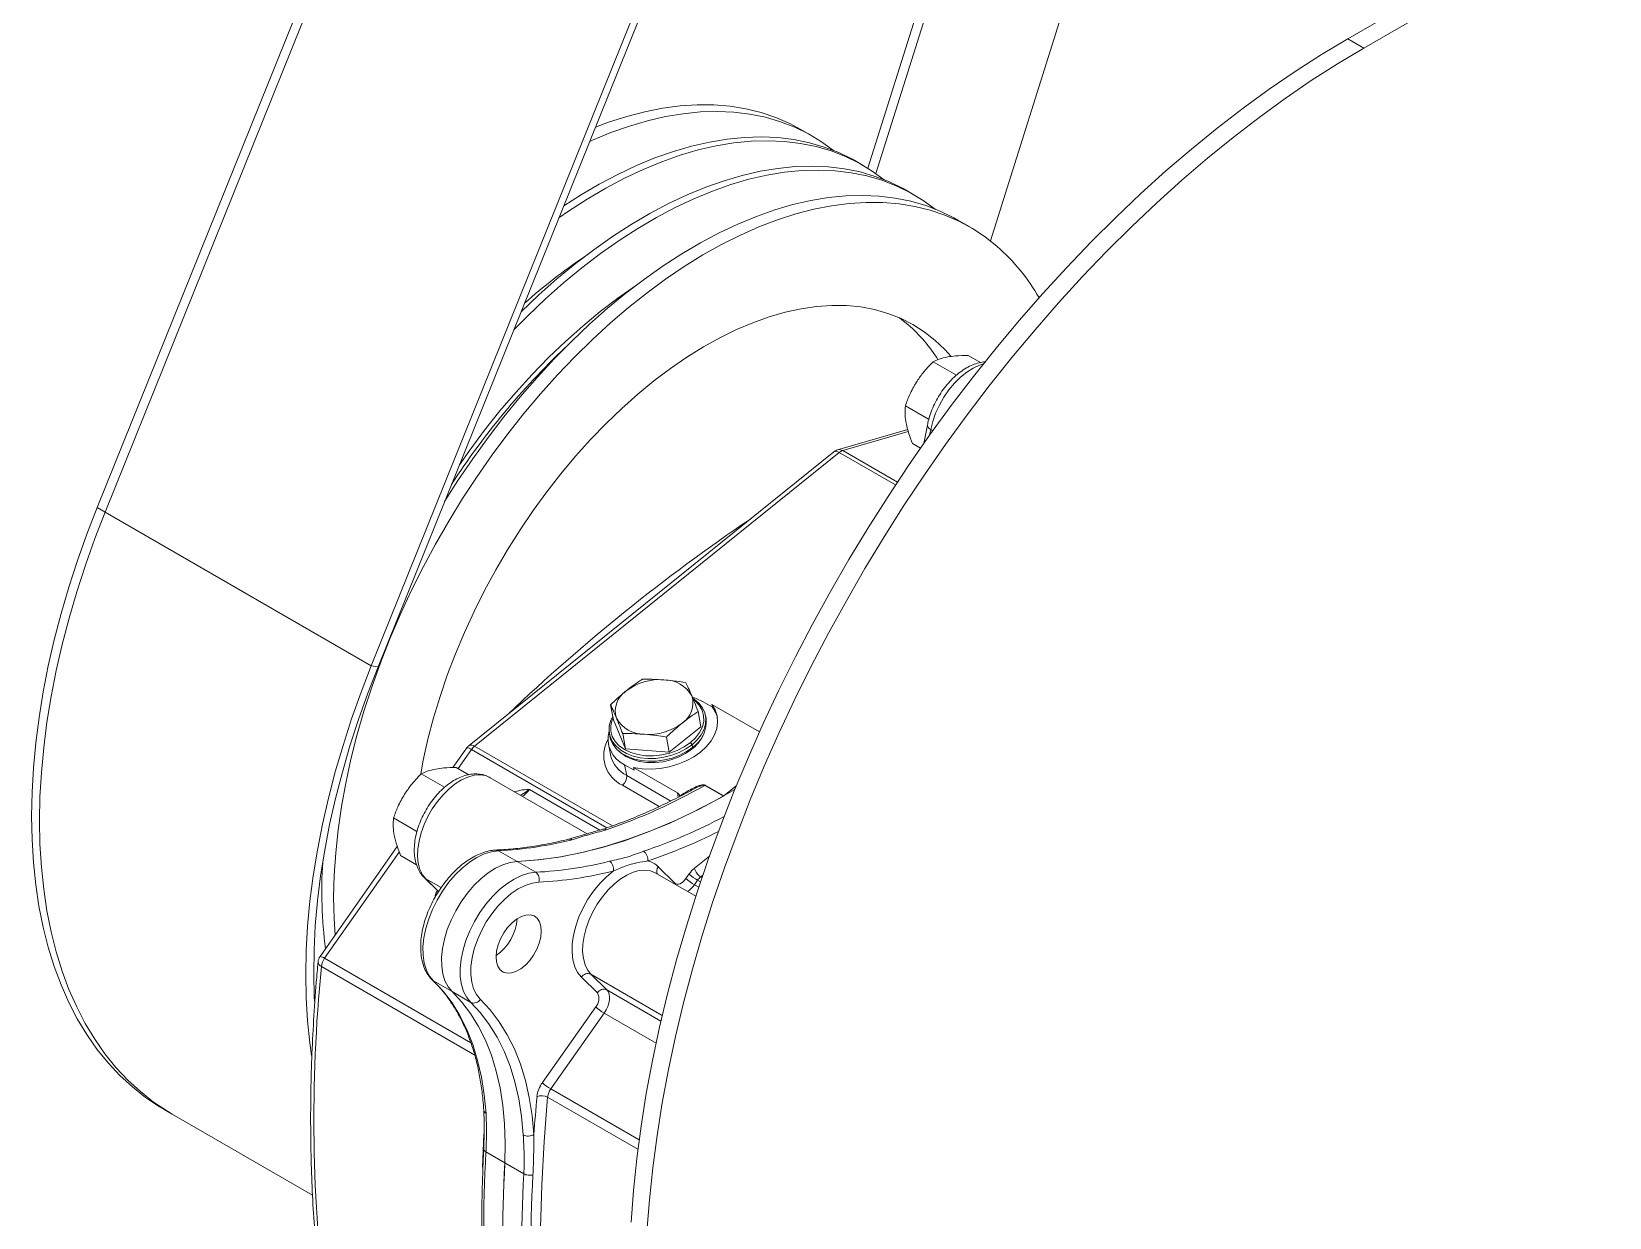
# Model space of a CAD drawing. Header units: millimetres. Extents: x 26816 to 90584, y 11074 to 56542.
# Drawn here: x 67224.7 to 67643.9, y 22756.4 to 23071.4 of the extents above; entities that cross this region are included whole.
import ezdxf

# ---------------------------------------------------------------- set-up
doc = ezdxf.new("R2010")
doc.units = ezdxf.units.MM
doc.layers.add('MAU_TÍM', color=4, linetype='Continuous', lineweight=25)

msp = doc.modelspace()

# ---------------------------------------------------------------- linework, layer by layer
at = {"layer": 'MAU_TÍM', "linetype": 'Continuous', "lineweight": 0}
for p, q in [((67531.11, 23662.34), (67242.08, 22944.99)), ((67533.24, 23661.12), (67244.21, 22943.77)), ((67446.88, 23035.11), (67608.3, 23547.51)), ((67448.96, 23033.74), (67610.37, 23546.15)), ((67479.4, 23015.82), (67633.64, 23505.46)), ((67385.17, 23293.62), (67244.21, 22943.77)), ((67455.88, 23252.8), (67314.92, 22902.95)), ((67457.69, 23252.58), (67316.73, 22902.72)), ((67807.67, 23204.18), (67574.33, 23069.47)), ((67811.92, 23201.73), (67578.57, 23067.02)), ((67574.33, 23069.47), (67578.57, 23067.02)), ((67432.15, 23043.64), (67429.01, 23045.45)), ((67445.62, 23035.86), (67443.83, 23036.89)), ((67459.09, 23028.09), (67457.3, 23029.12)), ((67473.91, 23019.53), (67470.78, 23021.34)), ((67457.57, 22993.55), (67455.27, 22995.39)), ((67476.77, 22983.49), (67473.45, 22985.41)), ((67470.35, 22980.15), (67464.18, 22983.71)), ((67462.97, 22968.45), (67456.8, 22972.01)), ((67462.97, 22968.45), (67463.09, 22968.63)), ((67457.43, 22965.77), (67438.82, 22960.32)), ((67440.17, 22960.12), (67457.58, 22965.21)), ((67462.65, 22966.89), (67461.7, 22962)), ((67463.24, 22964.18), (67463.54, 22965.73)), ((67464.11, 22965.4), (67463.54, 22965.73)), ((67437.78, 22959.78), (67340.89, 22881.78)), ((67342.36, 22881.61), (67439.25, 22959.61)), ((67439.25, 22959.61), (67454.19, 22950.99)), ((67454.68, 22951.74), (67440.17, 22960.12)), ((67460.84, 22960.77), (67458.7, 22962)), ((67244.21, 22943.77), (67242.08, 22944.99)), ((67314.92, 22902.95), (67244.21, 22943.77)), ((67314.92, 22902.95), (67316.73, 22902.72)), ((67378.49, 22892.61), (67379.25, 22888.57)), ((67403.05, 22893.43), (67405.57, 22891.97)), ((67405.43, 22892.7), (67418.04, 22885.41)), ((67405.57, 22891.97), (67405.43, 22892.7)), ((67379.25, 22888.57), (67382.47, 22880.9)), ((67401.75, 22890.81), (67402.51, 22886.77)), ((67403.86, 22889.01), (67403.72, 22889.73)), ((67378.18, 22884.89), (67378.32, 22884.17)), ((67381.71, 22884.94), (67382.47, 22880.9)), ((67393.34, 22884.04), (67394.1, 22880)), ((67394.1, 22880), (67402.51, 22886.77)), ((67340.31, 22881.17), (67336.62, 22875.92)), ((67337.97, 22875.67), (67341.52, 22880.7)), ((67341.52, 22880.7), (67377.51, 22859.92)), ((67379.01, 22860.45), (67342.36, 22881.61)), ((67377.9, 22882.26), (67378.45, 22879.37)), ((67378.47, 22879.25), (67378.45, 22879.37)), ((67382.47, 22880.9), (67394.1, 22880)), ((67400.14, 22882.01), (67399.72, 22882.57)), ((67400.28, 22881.28), (67400.14, 22882.01)), ((67340.81, 22874.03), (67337.48, 22875.96)), ((67382.78, 22873.79), (67382.23, 22876.68)), ((67384.76, 22875.22), (67382.23, 22876.68)), ((67396.24, 22869.23), (67384.62, 22875.94)), ((67384.62, 22875.94), (67384.76, 22875.22)), ((67334.37, 22870.69), (67328.2, 22874.26)), ((67372.31, 22858.36), (67346.53, 22873.24)), ((67381.67, 22871.23), (67391.41, 22865.6)), ((67394.47, 22867.04), (67382.78, 22873.79)), ((67403.51, 22871.19), (67408.46, 22868.34)), ((67408.6, 22868.43), (67403.65, 22871.29)), ((67411.89, 22871.09), (67408.6, 22868.43)), ((67356.93, 22870.1), (67375.61, 22859.31)), ((67396.25, 22869.17), (67396.46, 22868.07)), ((67327, 22858.99), (67320.83, 22862.55)), ((67327, 22858.99), (67327.14, 22859.21)), ((67321.84, 22854.92), (67301.31, 22825.75)), ((67302.52, 22825.28), (67322.37, 22853.5)), ((67326.95, 22850.11), (67322.72, 22852.55)), ((67353.65, 22850.99), (67348.7, 22853.84)), ((67353.65, 22850.99), (67358.6, 22848.13)), ((67404.74, 22852.37), (67400.77, 22849.17)), ((67329.05, 22846.65), (67332.79, 22843)), ((67333.47, 22844.03), (67329.45, 22846.35)), ((67332.82, 22843.05), (67329.45, 22846.35)), ((67401.11, 22841.73), (67390.37, 22847.93)), ((67395.56, 22845.26), (67391.18, 22849.55)), ((67399.37, 22847.66), (67398.52, 22846.45)), ((67400.77, 22844.79), (67401.62, 22846)), ((67401.62, 22846), (67402.38, 22845.56)), ((67402.46, 22846.91), (67402.99, 22847.34)), ((67402.78, 22846.73), (67402.46, 22846.91)), ((67395.42, 22845.02), (67395.56, 22845.26)), ((67401.91, 22844.13), (67400.77, 22844.79)), ((67341.37, 22802.85), (67302.52, 22825.28)), ((67301.66, 22823.08), (67342.41, 22799.55)), ((67377.54, 22816.88), (67373.29, 22821.04)), ((67373.29, 22821.04), (67392.23, 22810.11)), ((67336.4, 22816.41), (67331.45, 22819.27)), ((67370.74, 22820.23), (67374.99, 22816.07)), ((67377.54, 22816.88), (67391.88, 22808.6)), ((67336.4, 22816.41), (67341.35, 22813.55)), ((67374.54, 22812.37), (67360.37, 22792.24)), ((67362.62, 22790.58), (67376.79, 22810.72)), ((67390.57, 22802.76), (67376.79, 22810.72)), ((67361.76, 22788.38), (67385.75, 22774.54)), ((67386.08, 22777.04), (67362.62, 22790.58)), ((67259.88, 22785.14), (67262, 22783.91)), ((67262, 22783.91), (67299.32, 22762.37)), ((67350.41, 22770.92), (67345.37, 22773.83)), ((67350.41, 22770.92), (67355.45, 22768.01))]:
    msp.add_line(p, q, dxfattribs=at)
at = {"layer": 'MAU_TÍM', "linetype": 'Continuous', "lineweight": 0, "flags": 128}
for points in [[(67574.33, 23069.47), (67567.36, 23065.3), (67560.39, 23060.84), (67553.45, 23056.09), (67546.53, 23051.07), (67539.65, 23045.78), (67532.82, 23040.23), (67526.04, 23034.42), (67519.32, 23028.37), (67512.68, 23022.07), (67506.13, 23015.55), (67499.66, 23008.8), (67493.29, 23001.84), (67487.03, 22994.68), (67480.89, 22987.32), (67474.87, 22979.78), (67468.98, 22972.06), (67463.24, 22964.18), (67457.64, 22956.14), (67452.2, 22947.96), (67446.92, 22939.65), (67441.82, 22931.22), (67436.88, 22922.68), (67432.14, 22914.04), (67427.58, 22905.31), (67423.22, 22896.51), (67419.06, 22887.65), (67415.1, 22878.73), (67411.36, 22869.77), (67407.84, 22860.79), (67404.54, 22851.79), (67401.46, 22842.79), (67398.62, 22833.79), (67396.01, 22824.82), (67393.63, 22815.87), (67391.5, 22806.98), (67389.62, 22798.13), (67387.98, 22789.36), (67386.58, 22780.67), (67385.44, 22772.06), (67384.55, 22763.56), (67383.92, 22755.17)], [(67578.57, 23067.02), (67571.6, 23062.85), (67564.63, 23058.39), (67557.69, 23053.64), (67550.77, 23048.62), (67543.89, 23043.33), (67537.06, 23037.78), (67530.28, 23031.97), (67523.57, 23025.92), (67516.93, 23019.63), (67510.37, 23013.1), (67503.9, 23006.35), (67497.53, 22999.39), (67491.27, 22992.23), (67485.13, 22984.87), (67479.11, 22977.33), (67473.23, 22969.61), (67467.48, 22961.73), (67461.89, 22953.69), (67456.44, 22945.51), (67451.17, 22937.2), (67446.06, 22928.77), (67441.13, 22920.23), (67436.38, 22911.59), (67431.82, 22902.86), (67427.46, 22894.06), (67423.3, 22885.2), (67419.34, 22876.28), (67415.6, 22867.32), (67412.08, 22858.34), (67408.78, 22849.34), (67405.7, 22840.34), (67402.86, 22831.34), (67400.25, 22822.37), (67397.88, 22813.43), (67395.75, 22804.53), (67393.86, 22795.69), (67392.22, 22786.91), (67390.83, 22778.22), (67389.69, 22769.61), (67388.8, 22761.11), (67388.16, 22752.73)], [(67429.01, 23045.45), (67426.13, 23046.98), (67422.39, 23048.61), (67418.49, 23049.92), (67414.44, 23050.92), (67410.25, 23051.6), (67405.92, 23051.95), (67401.49, 23051.98), (67396.94, 23051.69), (67392.3, 23051.08), (67387.57, 23050.14), (67382.77, 23048.89), (67377.91, 23047.32), (67374.47, 23046.04)], [(67372.95, 23042.26), (67373.68, 23042.58), (67378.6, 23044.61), (67383.49, 23046.34), (67388.32, 23047.74), (67393.08, 23048.84), (67397.77, 23049.61), (67402.36, 23050.06), (67406.86, 23050.19), (67411.24, 23050), (67415.5, 23049.49), (67419.62, 23048.65), (67423.6, 23047.49), (67427.42, 23046.02), (67431.08, 23044.24), (67434.56, 23042.15), (67437.75, 23039.84)], [(67366.04, 23025.1), (67370.46, 23027.94), (67375.43, 23030.87), (67380.41, 23033.5), (67385.36, 23035.84), (67390.29, 23037.87), (67395.17, 23039.59), (67400, 23041), (67404.76, 23042.09), (67409.45, 23042.87), (67414.05, 23043.32), (67418.54, 23043.45), (67422.92, 23043.26), (67427.18, 23042.74), (67431.3, 23041.9), (67435.28, 23040.75), (67439.1, 23039.28), (67442.76, 23037.49), (67443.83, 23036.89)], [(67364.78, 23021.98), (67367.28, 23023.7), (67372.25, 23026.91), (67377.22, 23029.84), (67382.19, 23032.47), (67387.15, 23034.8), (67392.07, 23036.84), (67396.96, 23038.56), (67401.79, 23039.97), (67406.55, 23041.06), (67411.24, 23041.84), (67415.83, 23042.29), (67420.33, 23042.42), (67424.71, 23042.22), (67428.97, 23041.71), (67433.09, 23040.87), (67437.07, 23039.72), (67440.89, 23038.25), (67444.55, 23036.46), (67448.03, 23034.37), (67451.22, 23032.07)], [(67352.79, 22992.23), (67356.48, 22995.94), (67361.22, 23000.43), (67366.03, 23004.69), (67370.89, 23008.69), (67375.8, 23012.44), (67380.75, 23015.93), (67385.72, 23019.14), (67390.69, 23022.06), (67395.66, 23024.69), (67400.62, 23027.03), (67405.54, 23029.06), (67410.43, 23030.78), (67415.26, 23032.19), (67420.02, 23033.29), (67424.71, 23034.06), (67429.3, 23034.51), (67433.8, 23034.64), (67438.18, 23034.45), (67442.44, 23033.93), (67446.56, 23033.1), (67450.54, 23031.94), (67454.36, 23030.47), (67458.02, 23028.69), (67461.5, 23026.59), (67464.69, 23024.29)], [(67354.71, 22996.99), (67359.43, 23001.46), (67364.24, 23005.72), (67369.11, 23009.73), (67374.02, 23013.48), (67378.96, 23016.96), (67383.93, 23020.17), (67388.91, 23023.09), (67393.88, 23025.72), (67398.83, 23028.06), (67403.76, 23030.09), (67408.64, 23031.81), (67413.47, 23033.22), (67418.24, 23034.32), (67422.92, 23035.09), (67427.52, 23035.54), (67432.01, 23035.67), (67436.39, 23035.48), (67440.65, 23034.96), (67444.77, 23034.13), (67448.75, 23032.97), (67452.57, 23031.5), (67456.23, 23029.72), (67457.3, 23029.12)], [(67481.2, 23014.34), (67478, 23016.88), (67474.6, 23019.12), (67471.03, 23021.06), (67467.29, 23022.69), (67463.39, 23024), (67459.34, 23025), (67455.15, 23025.67), (67450.83, 23026.03), (67446.39, 23026.06), (67441.84, 23025.77), (67437.2, 23025.16), (67432.47, 23024.22), (67427.67, 23022.97), (67422.81, 23021.4), (67417.91, 23019.53), (67412.97, 23017.34), (67408, 23014.86), (67403.03, 23012.08), (67398.05, 23009.01), (67393.1, 23005.66), (67388.17, 23002.05), (67383.27, 22998.17), (67378.44, 22994.03), (67373.66, 22989.66), (67368.96, 22985.06), (67364.36, 22980.23), (67359.85, 22975.2), (67355.45, 22969.97), (67351.17, 22964.57), (67347.03, 22958.99), (67343.03, 22953.27), (67339.19, 22947.4), (67335.5, 22941.41), (67332, 22935.31), (67328.67, 22929.12), (67325.53, 22922.85), (67322.59, 22916.51), (67319.86, 22910.14), (67317.34, 22903.73), (67315.04, 22897.3), (67312.96, 22890.88), (67311.11, 22884.48), (67309.5, 22878.12), (67308.12, 22871.8), (67306.99, 22865.55), (67306.1, 22859.39), (67305.46, 22853.32), (67305.07, 22847.36), (67304.92, 22841.54), (67305.03, 22835.86), (67305.3, 22831.41)], [(67334.4, 22946.58), (67337.95, 22952.16), (67341.87, 22957.96), (67345.94, 22963.61), (67350.16, 22969.1), (67354.49, 22974.42), (67358.95, 22979.55), (67363.51, 22984.48), (67368.16, 22989.2), (67372.9, 22993.69), (67377.71, 22997.94), (67382.58, 23001.95), (67387.49, 23005.7), (67392.43, 23009.18), (67397.4, 23012.39), (67402.38, 23015.32), (67407.35, 23017.95), (67412.3, 23020.28), (67417.23, 23022.31), (67422.11, 23024.04), (67426.94, 23025.45), (67431.71, 23026.54), (67436.39, 23027.31), (67440.99, 23027.77), (67445.48, 23027.9), (67449.86, 23027.7), (67454.12, 23027.19), (67458.24, 23026.35), (67462.22, 23025.2), (67466.04, 23023.73), (67469.7, 23021.94), (67470.78, 23021.34)], [(67338.34, 22956.36), (67341.08, 22960.24), (67345.03, 22965.52), (67349.11, 22970.64), (67353.31, 22975.57), (67357.62, 22980.31), (67362.03, 22984.84), (67366.52, 22989.14), (67371.09, 22993.21), (67375.71, 22997.03), (67380.38, 23000.6), (67385.08, 23003.9), (67385.11, 23003.92)], [(67464.64, 22989.47), (67461.79, 22991.7), (67458.76, 22993.63), (67455.55, 22995.26), (67452.18, 22996.58), (67448.65, 22997.58), (67444.98, 22998.27), (67441.18, 22998.63), (67437.25, 22998.68), (67433.23, 22998.4), (67429.1, 22997.8), (67424.9, 22996.88), (67420.63, 22995.65), (67416.3, 22994.1), (67411.94, 22992.25), (67407.55, 22990.1), (67403.15, 22987.65), (67398.75, 22984.92), (67394.37, 22981.91), (67390.01, 22978.63), (67385.71, 22975.09), (67381.46, 22971.31), (67377.28, 22967.29), (67373.19, 22963.05), (67369.2, 22958.61), (67365.31, 22953.97), (67361.55, 22949.15), (67357.93, 22944.17), (67354.46, 22939.05), (67351.14, 22933.79), (67347.99, 22928.42), (67345.02, 22922.95), (67342.24, 22917.4), (67339.66, 22911.8), (67337.28, 22906.15), (67335.12, 22900.47), (67333.18, 22894.79), (67331.46, 22889.11), (67329.98, 22883.47), (67328.73, 22877.88), (67328.05, 22874.3)], [(67468.89, 22985.17), (67467.29, 22986.94), (67464.64, 22989.47)], [(67463.54, 22965.73), (67464.08, 22967.89), (67464.85, 22970.07), (67465.84, 22972.23), (67467.02, 22974.31), (67468.37, 22976.27), (67469.85, 22978.06), (67471.44, 22979.64), (67473.1, 22980.99), (67474.79, 22982.06), (67476.47, 22982.84), (67477.55, 22983.18)], [(67439.25, 22959.61), (67438.85, 22959.81), (67438.47, 22959.91), (67438.14, 22959.93), (67437.87, 22959.84), (67437.78, 22959.78)], [(67242.08, 22944.99), (67239.36, 22937.96), (67236.86, 22930.92), (67234.58, 22923.88), (67232.52, 22916.85), (67230.7, 22909.86), (67229.11, 22902.92), (67227.76, 22896.04), (67226.65, 22889.23), (67225.79, 22882.51), (67225.17, 22875.89), (67224.79, 22869.39), (67224.67, 22863.02), (67224.79, 22856.79), (67225.16, 22850.72), (67225.78, 22844.81), (67226.64, 22839.09), (67227.74, 22833.55), (67229.09, 22828.23), (67230.67, 22823.11), (67232.49, 22818.22), (67234.54, 22813.57), (67236.82, 22809.16), (67239.33, 22805.01), (67242.04, 22801.11), (67244.98, 22797.49), (67248.11, 22794.15), (67251.45, 22791.09), (67254.98, 22788.32), (67258.69, 22785.85), (67259.88, 22785.14)], [(67244.21, 22943.77), (67241.48, 22936.74), (67238.98, 22929.69), (67236.7, 22922.65), (67234.64, 22915.63), (67232.82, 22908.64), (67231.23, 22901.69), (67229.88, 22894.81), (67228.77, 22888), (67227.91, 22881.28), (67227.29, 22874.66), (67226.91, 22868.16), (67226.79, 22861.79), (67226.91, 22855.56), (67227.28, 22849.49), (67227.9, 22843.59), (67228.76, 22837.86), (67229.86, 22832.33), (67231.21, 22827), (67232.79, 22821.89), (67234.61, 22817), (67236.67, 22812.35), (67238.95, 22807.94), (67241.45, 22803.78), (67244.17, 22799.89), (67247.1, 22796.27), (67250.23, 22792.92), (67253.57, 22789.86), (67257.1, 22787.09), (67260.81, 22784.62), (67262, 22783.91)], [(67244.21, 22943.77), (67241.48, 22936.74), (67238.98, 22929.69), (67236.7, 22922.65), (67234.64, 22915.63), (67232.82, 22908.64), (67231.23, 22901.69), (67229.88, 22894.81), (67228.77, 22888), (67227.91, 22881.28), (67227.29, 22874.66), (67226.91, 22868.16), (67226.79, 22861.79), (67226.91, 22855.56), (67227.28, 22849.49), (67227.9, 22843.59), (67228.76, 22837.86), (67229.86, 22832.33), (67231.21, 22827), (67232.79, 22821.89), (67234.61, 22817), (67236.67, 22812.35), (67238.95, 22807.94), (67241.45, 22803.78), (67244.17, 22799.89), (67247.1, 22796.27), (67250.23, 22792.92), (67253.57, 22789.86), (67257.1, 22787.09), (67260.81, 22784.62), (67262, 22783.91)], [(67314.92, 22902.95), (67312.19, 22895.92), (67309.69, 22888.87), (67307.41, 22881.83), (67305.35, 22874.81), (67303.53, 22867.82), (67301.94, 22860.87), (67300.59, 22853.99), (67299.48, 22847.18), (67298.62, 22840.46), (67298, 22833.84), (67297.63, 22827.34), (67297.5, 22820.97), (67297.62, 22814.74), (67297.99, 22808.67), (67298.61, 22802.77), (67299.08, 22799.43)], [(67316.73, 22902.72), (67314.02, 22895.72), (67311.53, 22888.7), (67309.26, 22881.69), (67307.23, 22874.7), (67305.43, 22867.73), (67303.86, 22860.82), (67302.54, 22853.97), (67301.46, 22847.19), (67300.63, 22840.51), (67300.04, 22833.93), (67299.71, 22827.48), (67299.62, 22821.15), (67299.79, 22814.97), (67299.85, 22813.88)], [(67405.43, 22892.7), (67406.29, 22891.23), (67406.79, 22889.65), (67406.94, 22888.01), (67406.71, 22886.33), (67406.13, 22884.66), (67405.2, 22883.03), (67403.95, 22881.49), (67402.4, 22880.06), (67400.59, 22878.78), (67398.56, 22877.69), (67396.36, 22876.79), (67394.04, 22876.13), (67391.65, 22875.7), (67389.24, 22875.53), (67386.88, 22875.61), (67384.62, 22875.94)], [(67400.45, 22894.07), (67400.96, 22893.66), (67402.05, 22892.49), (67402.81, 22891.17), (67403.21, 22889.74), (67403.23, 22888.25), (67402.87, 22886.75), (67402.15, 22885.27), (67401.09, 22883.86), (67399.72, 22882.57)], [(67400.38, 22894.32), (67400.7, 22894.11), (67401.95, 22893.05), (67402.9, 22891.83), (67403.53, 22890.49), (67403.81, 22889.06), (67403.74, 22887.58), (67403.33, 22886.1), (67402.57, 22884.65), (67401.5, 22883.27), (67400.14, 22882.01)], [(67400.36, 22894.6), (67401.26, 22894.28), (67403.05, 22893.43)], [(67406.87, 22889.21), (67406.42, 22890.51), (67405.57, 22891.97)], [(67400.14, 22882.01), (67398.53, 22880.88), (67396.72, 22879.94), (67394.74, 22879.19), (67392.67, 22878.67), (67390.54, 22878.38), (67388.43, 22878.33), (67386.38, 22878.53), (67384.47, 22878.97), (67382.72, 22879.64), (67381.2, 22880.52), (67379.95, 22881.58), (67379, 22882.8), (67378.37, 22884.14), (67378.09, 22885.57), (67378.16, 22887.04), (67378.57, 22888.52), (67379.07, 22889.55)], [(67399.72, 22882.57), (67398.08, 22881.44), (67396.22, 22880.49), (67394.2, 22879.76), (67392.08, 22879.28), (67389.92, 22879.05), (67387.79, 22879.08), (67385.76, 22879.37), (67383.88, 22879.91), (67382.21, 22880.69), (67380.81, 22881.69), (67379.71, 22882.86), (67378.95, 22884.18), (67378.56, 22885.61), (67378.54, 22887.1), (67378.89, 22888.6), (67379.14, 22889.2)], [(67400.28, 22881.28), (67398.67, 22880.16), (67396.85, 22879.21), (67394.88, 22878.47), (67392.8, 22877.94), (67390.68, 22877.66), (67388.57, 22877.61), (67386.52, 22877.81), (67384.6, 22878.25), (67382.86, 22878.92), (67381.34, 22879.79), (67380.09, 22880.86), (67379.14, 22882.07), (67378.51, 22883.42), (67378.32, 22884.17)], [(67380.77, 22880.26), (67381.17, 22879.89), (67382.57, 22878.9), (67384.23, 22878.12), (67386.11, 22877.58), (67388.14, 22877.29), (67390.27, 22877.26), (67392.42, 22877.49), (67394.54, 22877.97), (67396.56, 22878.7), (67398.41, 22879.64), (67400.05, 22880.78)], [(67329.45, 22846.35), (67328.54, 22847.48), (67327.86, 22848.88), (67327.42, 22850.51), (67327.23, 22852.33), (67327.29, 22854.32), (67327.6, 22856.42), (67328.15, 22858.58), (67328.94, 22860.77), (67329.94, 22862.92), (67331.13, 22864.99), (67332.49, 22866.94), (67333.98, 22868.72), (67335.58, 22870.29), (67337.24, 22871.61), (67338.93, 22872.67), (67340.61, 22873.42), (67342.24, 22873.87), (67343.79, 22873.99), (67345.23, 22873.78), (67346.51, 22873.25), (67346.53, 22873.24)], [(67411.49, 22870.08), (67406.04, 22867), (67400.03, 22863.89), (67394.04, 22861.1), (67388.07, 22858.64), (67382.16, 22856.51), (67376.3, 22854.72), (67370.5, 22853.27), (67364.79, 22852.16), (67359.17, 22851.4), (67353.65, 22850.99)], [(67353.65, 22850.99), (67359.42, 22851.43), (67365.3, 22852.25), (67371.27, 22853.44), (67377.34, 22855.01), (67383.47, 22856.96), (67389.67, 22859.26), (67395.9, 22861.93), (67402.17, 22864.96), (67408.46, 22868.34)], [(67331.45, 22819.27), (67330.38, 22820.56), (67329.55, 22822.15), (67328.98, 22823.99), (67328.68, 22826.06), (67328.64, 22828.32), (67328.89, 22830.71), (67329.4, 22833.2), (67330.17, 22835.74), (67331.18, 22838.27), (67332.42, 22840.75), (67333.86, 22843.13), (67335.47, 22845.37), (67337.22, 22847.42), (67339.08, 22849.23), (67341.01, 22850.79), (67342.98, 22852.05), (67344.94, 22852.99), (67346.86, 22853.59), (67348.7, 22853.84)], [(67336.4, 22816.41), (67335.33, 22817.71), (67334.5, 22819.29), (67333.93, 22821.13), (67333.63, 22823.2), (67333.59, 22825.46), (67333.83, 22827.85), (67334.35, 22830.34), (67335.11, 22832.88), (67336.13, 22835.41), (67337.37, 22837.89), (67338.81, 22840.28), (67340.42, 22842.51), (67342.17, 22844.56), (67344.03, 22846.38), (67345.96, 22847.93), (67347.93, 22849.19), (67349.89, 22850.13), (67351.81, 22850.73), (67353.65, 22850.99)], [(67353.65, 22850.99), (67351.81, 22850.73), (67349.89, 22850.13), (67347.93, 22849.19), (67345.96, 22847.93), (67344.03, 22846.38), (67342.17, 22844.56), (67340.42, 22842.51), (67338.81, 22840.28), (67337.37, 22837.89), (67336.13, 22835.41), (67335.11, 22832.88), (67334.35, 22830.34), (67333.83, 22827.85), (67333.59, 22825.46), (67333.63, 22823.2), (67333.93, 22821.13), (67334.5, 22819.29), (67335.33, 22817.71), (67336.4, 22816.41)], [(67329.05, 22846.65), (67329.07, 22846.64), (67329.45, 22846.35)], [(67358.6, 22848.13), (67356.76, 22847.88), (67354.84, 22847.27), (67352.88, 22846.33), (67350.91, 22845.07), (67348.98, 22843.52), (67347.12, 22841.7), (67345.37, 22839.66), (67343.75, 22837.42), (67342.32, 22835.04), (67341.08, 22832.56), (67340.06, 22830.02), (67339.3, 22827.49), (67338.78, 22825), (67338.54, 22822.6), (67338.57, 22820.35), (67338.88, 22818.28), (67339.45, 22816.43), (67340.28, 22814.85), (67341.35, 22813.55)], [(67379.22, 22848.45), (67377.38, 22846.93), (67375.62, 22845.15), (67373.97, 22843.14), (67372.48, 22840.96), (67371.17, 22838.64), (67370.08, 22836.24), (67369.22, 22833.81), (67368.63, 22831.4), (67368.3, 22829.07), (67368.25, 22826.87), (67368.47, 22824.84), (67368.97, 22823.03), (67369.73, 22821.49), (67370.74, 22820.23)], [(67373.29, 22821.04), (67372.38, 22822.17), (67371.7, 22823.57), (67371.26, 22825.2), (67371.07, 22827.03), (67371.13, 22829.01), (67371.44, 22831.11), (67371.99, 22833.27), (67372.78, 22835.46), (67373.78, 22837.61), (67374.97, 22839.68), (67376.33, 22841.63), (67377.82, 22843.41), (67379.42, 22844.98), (67381.08, 22846.3), (67382.77, 22847.36), (67384.45, 22848.11), (67386.08, 22848.56), (67387.63, 22848.68), (67389.07, 22848.47), (67390.35, 22847.94), (67390.37, 22847.93)], [(67398.52, 22846.45), (67398.16, 22846), (67397.77, 22845.61), (67397.36, 22845.31), (67396.95, 22845.09), (67396.55, 22844.98), (67396.17, 22844.97), (67395.84, 22845.06), (67395.56, 22845.26)], [(67343.89, 22814.37), (67342.89, 22815.61), (67342.12, 22817.13), (67341.61, 22818.92), (67341.37, 22820.92), (67341.41, 22823.1), (67341.71, 22825.41), (67342.29, 22827.79), (67343.12, 22830.21), (67344.18, 22832.6), (67345.46, 22834.91), (67346.93, 22837.1), (67348.55, 22839.11), (67350.29, 22840.91), (67352.11, 22842.45), (67353.97, 22843.7), (67355.84, 22844.64), (67357.67, 22845.24), (67359.42, 22845.49)], [(67348.18, 22824.32), (67348.07, 22825.7), (67348.22, 22827.22), (67348.63, 22828.83), (67349.27, 22830.45), (67350.12, 22832.01), (67351.15, 22833.44), (67352.31, 22834.67), (67353.54, 22835.67), (67354.8, 22836.37), (67356.02, 22836.75), (67357.16, 22836.8), (67358.17, 22836.51), (67358.99, 22835.9), (67359.61, 22834.98), (67359.98, 22833.81), (67360.09, 22832.43), (67359.94, 22830.9), (67359.53, 22829.3), (67358.89, 22827.68), (67358.03, 22826.12), (67357.01, 22824.69), (67355.85, 22823.46), (67354.62, 22822.46), (67353.36, 22821.76), (67352.14, 22821.38), (67351, 22821.33), (67349.99, 22821.62), (67349.17, 22822.23), (67348.55, 22823.15), (67348.18, 22824.32)], [(67331.19, 22819.46), (67331.19, 22819.46), (67331.45, 22819.27)], [(67345.4, 22784.07), (67344.94, 22788.98), (67344.2, 22793.68), (67343.18, 22798.15), (67341.88, 22802.38), (67340.3, 22806.34), (67338.47, 22810.03), (67336.37, 22813.42), (67334.03, 22816.5), (67331.45, 22819.27)], [(67376.79, 22810.72), (67377.31, 22811.55), (67377.72, 22812.44), (67378.02, 22813.33), (67378.2, 22814.21), (67378.23, 22815.04), (67378.13, 22815.77), (67377.9, 22816.4), (67377.54, 22816.88)], [(67350.41, 22770.92), (67350.52, 22776.18), (67350.34, 22781.26), (67349.88, 22786.16), (67349.14, 22790.86), (67348.12, 22795.32), (67346.82, 22799.54), (67345.25, 22803.5), (67343.41, 22807.18), (67341.32, 22810.57), (67338.98, 22813.65), (67336.4, 22816.41)], [(67336.4, 22816.41), (67338.98, 22813.65), (67341.32, 22810.57), (67343.41, 22807.18), (67345.25, 22803.5), (67346.82, 22799.54), (67348.12, 22795.32), (67349.14, 22790.86), (67349.88, 22786.16), (67350.34, 22781.26), (67350.52, 22776.18), (67350.41, 22770.92)], [(67341.35, 22813.55), (67343.93, 22810.79), (67346.27, 22807.7), (67348.37, 22804.31), (67350.2, 22800.63), (67351.78, 22796.66), (67353.08, 22792.44), (67354.1, 22787.96), (67354.84, 22783.27), (67355.3, 22778.36)], [(67358.12, 22778.47), (67357.66, 22783.48), (67356.9, 22788.27), (67355.86, 22792.83), (67354.53, 22797.14), (67352.93, 22801.18), (67351.05, 22804.94), (67348.92, 22808.4), (67346.53, 22811.55), (67343.89, 22814.37)], [(67365.81, 22678.84), (67364.07, 22688.89), (67362.63, 22699.18), (67361.48, 22709.68), (67360.63, 22720.38), (67360.07, 22731.29), (67359.81, 22742.38), (67359.86, 22753.64), (67360.19, 22765.07), (67360.83, 22776.65), (67361.76, 22788.38)], [(67344.85, 22778.57), (67344.64, 22774.05), (67344.48, 22769.8)]]:
    msp.add_lwpolyline(points, dxfattribs=at)
at = {"layer": 'MAU_TÍM', "linetype": 'Continuous', "lineweight": 0}
for centre, radius, start, end in [((67445.77, 22973.97), 53.71, 29.9192, 48.7265), ((67455.09, 22887.83), 149.36, 123.9655, 131.7568), ((67430.1, 22962.17), 41.7, 32.0205, 48.7982), ((67503.8, 22842.59), 199.65, 133.5086, 147.0613), ((67463.98, 22966.98), 1.33, 184.2385, 250.766), ((67439.66, 22957.44), 3, 106.3134, 128.8334), ((67439.26, 22958.69), 1.69, 57.481, 105.0289), ((67440.99, 22957.53), 2.71, 107.6884, 129.9474), ((67694.72, 22529.43), 498.06, 124.0806, 133.5862), ((67386.03, 22891), 6.29, 122.6588, 197.7928), ((67391.48, 22884.68), 14.6, 85.3696, 127.2813), ((67392.77, 22890.84), 8.39, 29.2706, 90.7347), ((67394.09, 22893.02), 6.29, 302.6588, 17.7928), ((67387.36, 22893.17), 8.39, 209.2706, 270.7347), ((67388.64, 22899.34), 14.6, 265.3696, 307.2813), ((67395.72, 22888.09), 8.19, 303.8238, 6.4478), ((67385.49, 22883.63), 7.68, 164.7102, 244.8962), ((67394, 22888.64), 9.92, 307.5237, 335.1496), ((67342.77, 22879.44), 3, 128.8334, 144.8654), ((67340.28, 22879.31), 1.86, 48.2516, 88.9445), ((67341.49, 22880.57), 1.35, 50.1716, 116.6056), ((67345.2, 22878.14), 4.48, 129.3344, 145.2343), ((67385.41, 22879.12), 8.74, 150.7865, 244.6366), ((67386.52, 22881.16), 8.27, 193.3608, 243.1224), ((67328.87, 23002.01), 150.62, 288.7781, 299.7075), ((67379.83, 22873.55), 2.96, 308.3803, 4.6094), ((67402.98, 22872.13), 1.07, 299.6572, 309.0397), ((67351.1, 22874.09), 7.06, 304.6825, 325.6024), ((67407.93, 22869.27), 1.07, 299.6572, 309.0397), ((67340.15, 22992.85), 146.9, 288.7003, 297.7893), ((67341.78, 22989.2), 145.73, 288.6442, 296.6471), ((67343.92, 22952.95), 99.22, 272.762, 284.2234), ((67426.57, 22843.14), 124.79, 176.455, 187.078), ((67348.06, 22852.78), 1.24, 59.2392, 92.177), ((67353.81, 22947.23), 99.22, 272.762, 284.2234), ((67386.92, 22845.21), 6.09, 45.4941, 76.1458), ((67357.26, 22846.27), 2.29, 340.1392, 54.3984), ((67354.59, 22945.64), 100.26, 272.762, 284.2234), ((67392.63, 22848.41), 1.85, 141.8303, 206.5426), ((67407.1, 22855.76), 12.67, 227.3474, 239.9984), ((67405.51, 22843.4), 7.47, 129.3344, 145.2343), ((67407.95, 22856.97), 12.67, 227.3474, 239.9984), ((67404.42, 22850.14), 3.78, 194.8032, 238.6854), ((67405.3, 22843.45), 4.48, 129.3344, 145.2343), ((67394.94, 22848.78), 7.06, 304.6825, 325.6024), ((67340.54, 22836.88), 13.22, 304.7764, 355.229), ((67303.77, 22824.02), 3, 144.8654, 174.7646), ((67301.17, 22823.62), 2.13, 50.9681, 86.2281), ((67306.33, 22822.53), 4.7, 144.1789, 173.2765), ((67713.62, 22782.58), 413.94, 174.386, 187.2812), ((67302.13, 22824.34), 1.35, 181.9489, 249.6931), ((67372.47, 22819.19), 2.03, 66.3579, 148.9821), ((67376.73, 22815.02), 2.03, 66.3579, 148.9821), ((67342.16, 22815.41), 2.02, 246.3658, 329.1846), ((67372.22, 22814.53), 3.17, 317.0135, 29.0477), ((67383.12, 22821.68), 12.67, 227.3474, 239.9984), ((67366.72, 22787.65), 7.83, 144.1789, 173.2765), ((67368.95, 22801.55), 12.67, 227.3474, 239.9984), ((67846.92, 22743.83), 490.02, 174.7611, 175.9456), ((67360.15, 22785.36), 3.42, 61.8351, 110.6019), ((67366.43, 22787.83), 4.7, 144.1789, 173.2765), ((67728.96, 22752.82), 384.17, 176.8654, 190.2352), ((67732.11, 22749.8), 382.28, 176.8322, 190.2684), ((67734, 22749.91), 384.17, 176.8654, 190.2352), ((67737.15, 22746.89), 382.28, 176.8322, 190.2684), ((67740.2, 22746.83), 382.9, 176.8654, 190.2352)]:
    msp.add_arc(centre, radius, start, end, dxfattribs=at)
for points, knots in [([(67468.06, 22985), (67467.26, 22984.82), (67465.77, 22984.49), (67464.68, 22983.96), (67464.18, 22983.71)], [0, 0, 0, 0, 0.535251, 1, 1, 1, 1]), ([(67473.45, 22985.41), (67472.32, 22985.39), (67470.38, 22985.36), (67468.74, 22985.11), (67468.06, 22985)], [0, 0, 0, 0, 0.581952, 1, 1, 1, 1]), ([(67464.18, 22983.71), (67463.23, 22982.74), (67461.6, 22981.06), (67460.28, 22979.11), (67459.73, 22978.3)], [0, 0, 0, 0, 0.581952, 1, 1, 1, 1]), ([(67478.17, 22983.68), (67478.11, 22983.68), (67477.52, 22983.7), (67476.36, 22983.45), (67474.69, 22982.94), (67473.01, 22982.1), (67471.35, 22981), (67469.74, 22979.65), (67468.23, 22978.09), (67466.84, 22976.35), (67465.6, 22974.48), (67464.53, 22972.5), (67463.64, 22970.45), (67463.02, 22968.56), (67462.76, 22967.38), (67462.65, 22966.89)], [0, 0, 0, 0, 0.008565, 0.086854, 0.168204, 0.252317, 0.338124, 0.424419, 0.510494, 0.596246, 0.681773, 0.767256, 0.852887, 0.938846, 1, 1, 1, 1]), ([(67459.73, 22978.3), (67459.11, 22977.21), (67457.94, 22975.18), (67457.16, 22973.02), (67456.8, 22972.01)], [0, 0, 0, 0, 0.535251, 1, 1, 1, 1]), ([(67456.8, 22972.01), (67456.74, 22971.19), (67456.63, 22969.79), (67456.88, 22968.14), (67456.99, 22967.44)], [0, 0, 0, 0, 0.581952, 1, 1, 1, 1]), ([(67456.99, 22967.44), (67457.21, 22966.51), (67457.61, 22964.77), (67458.35, 22962.88), (67458.7, 22962)], [0, 0, 0, 0, 0.535251, 1, 1, 1, 1]), ([(67382.64, 22896.29), (67381.88, 22895.66), (67380.48, 22894.5), (67379.11, 22893.21), (67378.49, 22892.61)], [0, 0, 0, 0, 0.5407676, 1, 1, 1, 1]), ([(67386.9, 22899.39), (67386.07, 22898.83), (67384.65, 22897.87), (67383.23, 22896.76), (67382.64, 22896.29)], [0, 0, 0, 0, 0.576931, 1, 1, 1, 1]), ([(67392.66, 22899.23), (67391.61, 22899.29), (67389.67, 22899.41), (67387.77, 22899.39), (67386.9, 22899.39)], [0, 0, 0, 0, 0.540768, 1, 1, 1, 1]), ([(67398.53, 22898.48), (67397.4, 22898.67), (67395.43, 22898.98), (67393.48, 22899.15), (67392.66, 22899.23)], [0, 0, 0, 0, 0.5769308, 1, 1, 1, 1]), ([(67400.08, 22894.94), (67399.8, 22895.62), (67399.26, 22896.87), (67398.76, 22897.98), (67398.53, 22898.48)], [0, 0, 0, 0, 0.540768, 1, 1, 1, 1]), ([(67378.49, 22892.61), (67378.78, 22891.97), (67379.28, 22890.86), (67379.82, 22889.6), (67380.04, 22889.07)], [0, 0, 0, 0, 0.576931, 1, 1, 1, 1]), ([(67401.75, 22890.81), (67401.42, 22891.64), (67400.86, 22893.08), (67400.31, 22894.39), (67400.08, 22894.94)], [0, 0, 0, 0, 0.576931, 1, 1, 1, 1]), ([(67380.04, 22889.07), (67380.34, 22888.36), (67380.88, 22887.05), (67381.45, 22885.61), (67381.71, 22884.94)], [0, 0, 0, 0, 0.540768, 1, 1, 1, 1]), ([(67393.34, 22884.04), (67394.13, 22884.79), (67395.49, 22886.08), (67396.89, 22887.23), (67397.49, 22887.72)], [0, 0, 0, 0, 0.576931, 1, 1, 1, 1]), ([(67397.49, 22887.72), (67398.25, 22888.32), (67399.66, 22889.42), (67401.09, 22890.37), (67401.75, 22890.81)], [0, 0, 0, 0, 0.5407676, 1, 1, 1, 1]), ([(67381.71, 22884.94), (67382.8, 22884.95), (67384.71, 22884.97), (67386.65, 22884.84), (67387.47, 22884.79)], [0, 0, 0, 0, 0.576931, 1, 1, 1, 1]), ([(67387.47, 22884.79), (67388.52, 22884.69), (67390.47, 22884.51), (67392.43, 22884.19), (67393.34, 22884.04)], [0, 0, 0, 0, 0.540768, 1, 1, 1, 1]), ([(67332.08, 22875.54), (67331.29, 22875.36), (67329.8, 22875.03), (67328.71, 22874.5), (67328.2, 22874.26)], [0, 0, 0, 0, 0.535251, 1, 1, 1, 1]), ([(67337.48, 22875.96), (67336.34, 22875.93), (67334.4, 22875.9), (67332.77, 22875.65), (67332.08, 22875.54)], [0, 0, 0, 0, 0.5819524, 1, 1, 1, 1]), ([(67328.2, 22874.26), (67327.25, 22873.28), (67325.62, 22871.6), (67324.31, 22869.66), (67323.76, 22868.84)], [0, 0, 0, 0, 0.5819524, 1, 1, 1, 1]), ([(67346.51, 22873.2), (67346.31, 22873.33), (67345.68, 22873.72), (67344.47, 22874.09), (67342.95, 22874.29), (67341.35, 22874.2), (67339.71, 22873.83), (67338.04, 22873.17), (67336.35, 22872.23), (67334.71, 22871.02), (67333.14, 22869.58), (67331.67, 22867.95), (67330.34, 22866.15), (67329.17, 22864.23), (67328.17, 22862.21), (67327.36, 22860.14), (67326.77, 22858.05), (67326.41, 22855.96), (67326.3, 22853.92), (67326.45, 22851.96), (67326.86, 22850.19), (67327.52, 22848.65), (67328.25, 22847.49), (67328.83, 22846.89), (67329.05, 22846.65)], [0, 0, 0, 0, 0.020098, 0.063154, 0.106155, 0.150056, 0.195531, 0.242757, 0.291349, 0.340627, 0.389955, 0.439113, 0.4881, 0.536996, 0.585916, 0.634957, 0.68424, 0.733892, 0.784009, 0.834569, 0.885121, 0.929487, 0.972221, 1, 1, 1, 1]), ([(67403.65, 22871.29), (67403.51, 22871.33), (67403.22, 22871.42), (67402.55, 22871.3), (67401.47, 22870.96), (67399.44, 22870), (67397.88, 22869.03), (67396.83, 22868.39)], [0, 0, 0, 0, 0.060926, 0.123852, 0.248651, 0.498884, 1, 1, 1, 1]), ([(67399.78, 22869.79), (67400.04, 22869.92), (67400.52, 22870.18), (67401.25, 22870.54), (67402.01, 22870.88), (67402.68, 22871.14), (67403.18, 22871.24), (67403.38, 22871.23), (67403.46, 22871.22), (67403.49, 22871.2), (67403.51, 22871.19)], [0, 0, 0, 0, 0.223453, 0.416956, 0.618955, 0.843553, 0.937883, 0.971574, 0.986184, 1, 1, 1, 1]), ([(67323.76, 22868.84), (67323.13, 22867.76), (67321.97, 22865.72), (67321.19, 22863.56), (67320.83, 22862.55)], [0, 0, 0, 0, 0.535251, 1, 1, 1, 1]), ([(67356.93, 22870.1), (67356.06, 22870.08), (67354.77, 22870.04), (67353.47, 22869.62), (67353.05, 22869.48)], [0, 0, 0, 0, 0.672833, 1, 1, 1, 1]), ([(67354.52, 22868.63), (67354.8, 22868.75), (67355.65, 22869.14), (67356.42, 22869.71), (67356.93, 22870.1)], [0, 0, 0, 0, 0.330135, 1, 1, 1, 1]), ([(67399.78, 22869.79), (67397.97, 22868.83), (67394.35, 22866.93), (67388.94, 22864.39), (67383.55, 22862.11), (67379.38, 22860.55), (67377.02, 22859.75), (67376.42, 22859.54)], [0, 0, 0, 0, 0.229984, 0.460925, 0.691864, 0.922814, 1, 1, 1, 1]), ([(67396.83, 22868.39), (67396.79, 22868.55), (67396.72, 22868.89), (67396.4, 22869.12), (67396.24, 22869.23)], [0, 0, 0, 0, 0.498825, 1, 1, 1, 1]), ([(67396.24, 22869.23), (67396.24, 22869.22), (67396.24, 22869.2), (67396.25, 22869.18), (67396.25, 22869.17)], [0, 0, 0, 0, 0.5602316, 1, 1, 1, 1]), ([(67396.25, 22869.17), (67396.42, 22869.05), (67396.72, 22868.84), (67396.77, 22868.54), (67396.8, 22868.42)], [0, 0, 0, 0, 0.588213, 1, 1, 1, 1]), ([(67320.83, 22862.55), (67320.76, 22861.74), (67320.65, 22860.34), (67320.91, 22858.68), (67321.02, 22857.99)], [0, 0, 0, 0, 0.581952, 1, 1, 1, 1]), ([(67376.43, 22859.55), (67375.45, 22859.27), (67373.45, 22858.7), (67370.44, 22857.82), (67368.42, 22857.22), (67367.43, 22856.92)], [0, 0, 0, 0, 0.330016, 0.670122, 1, 1, 1, 1]), ([(67368.29, 22856.77), (67369.01, 22856.98), (67370.45, 22857.4), (67372.58, 22858.11), (67374.99, 22858.71), (67376.56, 22859.18), (67377.35, 22859.41)], [0, 0, 0, 0, 0.2499408, 0.4999721, 0.7499654, 1, 1, 1, 1]), ([(67376.44, 22859.51), (67376.56, 22859.55), (67376.84, 22859.65), (67377.16, 22859.5), (67377.35, 22859.41)], [0, 0, 0, 0, 0.396391, 1, 1, 1, 1]), ([(67321.02, 22857.99), (67321.23, 22857.05), (67321.64, 22855.31), (67322.38, 22853.42), (67322.72, 22852.55)], [0, 0, 0, 0, 0.535251, 1, 1, 1, 1]), ([(67367.42, 22856.92), (67366.51, 22856.7), (67363.87, 22856.06), (67359.53, 22855.22), (67354.46, 22854.49), (67350.64, 22854.15), (67348.51, 22854.04), (67348.02, 22854.02)], [0, 0, 0, 0, 0.137111, 0.398448, 0.659878, 0.921475, 1, 1, 1, 1]), ([(67367.43, 22856.88), (67367.53, 22856.91), (67367.8, 22857), (67368.1, 22856.86), (67368.29, 22856.77)], [0, 0, 0, 0, 0.347132, 1, 1, 1, 1]), ([(67348.02, 22854.02), (67347.68, 22853.99), (67346.76, 22853.93), (67345.21, 22853.58), (67343.38, 22852.9), (67341.53, 22851.93), (67339.7, 22850.71), (67337.92, 22849.24), (67336.23, 22847.56), (67334.63, 22845.69), (67333.16, 22843.67), (67331.85, 22841.53), (67330.69, 22839.29), (67329.73, 22837), (67328.96, 22834.69), (67328.41, 22832.38), (67328.09, 22830.12), (67328, 22827.92), (67328.16, 22825.84), (67328.57, 22823.89), (67329.23, 22822.14), (67330.1, 22820.63), (67330.84, 22819.84), (67331.19, 22819.46)], [0, 0, 0, 0, 0.026866, 0.07436, 0.122522, 0.171369, 0.220518, 0.269673, 0.31873, 0.367678, 0.416541, 0.465358, 0.514177, 0.563037, 0.611982, 0.661063, 0.710326, 0.759799, 0.809467, 0.859176, 0.908561, 0.957126, 1, 1, 1, 1]), ([(67387.25, 22853.7), (67386.52, 22853.43), (67385.06, 22852.9), (67382.92, 22852.14), (67380.52, 22851.58), (67378.97, 22851.23), (67378.19, 22851.06)], [0, 0, 0, 0, 0.249941, 0.499972, 0.749965, 1, 1, 1, 1]), ([(67379.22, 22848.45), (67380.29, 22848.9), (67382.45, 22849.83), (67385.52, 22850.73), (67387.43, 22850.99), (67388.37, 22851.12)], [0, 0, 0, 0, 0.330897, 0.668997, 1, 1, 1, 1]), ([(67332.46, 22843.31), (67332.25, 22842.95), (67331.92, 22842.39), (67331.93, 22841.81), (67331.93, 22841.61)], [0, 0, 0, 0, 0.6395666, 1, 1, 1, 1]), ([(67300.78, 22824.3), (67300.62, 22822.5), (67300.16, 22817.3), (67299.57, 22808.77), (67299.08, 22798.74), (67298.82, 22788.83), (67298.79, 22779.05), (67298.98, 22769.39), (67299.39, 22759.87), (67300.03, 22750.49), (67300.88, 22741.42), (67301.63, 22735.05), (67302.07, 22731.75), (67302.14, 22731.28)], [0, 0, 0, 0, 0.054667, 0.158494, 0.262327, 0.366165, 0.470007, 0.573852, 0.677699, 0.781548, 0.885397, 0.983768, 1, 1, 1, 1]), ([(67331.19, 22819.46), (67331.59, 22819.07), (67332.75, 22817.92), (67334.55, 22815.81), (67336.51, 22813.06), (67338.29, 22810.06), (67339.86, 22806.85), (67341.23, 22803.42), (67342.4, 22799.78), (67343.35, 22795.95), (67344.09, 22791.93), (67344.57, 22788.22), (67344.74, 22785.83), (67344.81, 22784.88)], [0, 0, 0, 0, 0.050987, 0.150333, 0.249419, 0.348168, 0.446606, 0.544781, 0.642749, 0.740565, 0.838277, 0.935923, 1, 1, 1, 1]), ([(67344.81, 22784.87), (67344.88, 22783.2), (67345.01, 22779.85), (67344.86, 22776.38), (67344.78, 22774.65)], [0, 0, 0, 0, 0.498, 1, 1, 1, 1]), ([(67344.83, 22784.88), (67344.85, 22784.73), (67344.91, 22784.42), (67345.23, 22784.19), (67345.4, 22784.07)], [0, 0, 0, 0, 0.473745, 1, 1, 1, 1]), ([(67345.37, 22773.83), (67345.41, 22774.71), (67345.48, 22776.47), (67345.53, 22779.04), (67345.52, 22781.58), (67345.44, 22783.24), (67345.4, 22784.07)], [0, 0, 0, 0, 0.250055, 0.500167, 0.750195, 1, 1, 1, 1]), ([(67344.78, 22774.65), (67344.7, 22772.89), (67344.48, 22767.79), (67344.28, 22759.43), (67344.25, 22749.63), (67344.45, 22739.95), (67344.87, 22730.42), (67345.52, 22721.03), (67346.39, 22711.78), (67347.49, 22702.7), (67348.78, 22693.86), (67349.82, 22688.13), (67350.33, 22685.3)], [0, 0, 0, 0, 0.055425, 0.160706, 0.265993, 0.371281, 0.476571, 0.581862, 0.687153, 0.792443, 0.897731, 1, 1, 1, 1]), ([(67344.81, 22774.64), (67344.8, 22774.59), (67344.78, 22774.42), (67344.95, 22774.12), (67345.23, 22773.93), (67345.37, 22773.83)], [0, 0, 0, 0, 0.1826092, 0.5913046, 1, 1, 1, 1]), ([(67355.3, 22778.36), (67355.35, 22777.52), (67355.44, 22775.85), (67355.52, 22773.28), (67355.54, 22770.66), (67355.48, 22768.89), (67355.45, 22768.01)], [0, 0, 0, 0, 0.249805, 0.499833, 0.749945, 1, 1, 1, 1]), ([(67357.88, 22767.76), (67357.95, 22769.56), (67358.09, 22773.16), (67358.11, 22776.7), (67358.12, 22778.47)], [0, 0, 0, 0, 0.498587, 1, 1, 1, 1])]:
    msp.add_open_spline(points, degree=3, knots=knots, dxfattribs=at)
for points in [[(67379.22, 22848.45), (67379.25, 22848.69), (67379.31, 22849.19), (67379.11, 22849.97), (67378.73, 22850.65), (67378.37, 22850.92), (67378.19, 22851.06)], [(67388.37, 22851.12), (67388.39, 22851.36), (67388.42, 22851.85), (67388.19, 22852.62), (67387.79, 22853.3), (67387.43, 22853.57), (67387.25, 22853.7)], [(67355.3, 22778.36), (67355.5, 22778.27), (67355.92, 22778.08), (67356.71, 22778.03), (67357.5, 22778.14), (67357.92, 22778.36), (67358.12, 22778.47)], [(67355.45, 22768.01), (67355.62, 22767.93), (67355.96, 22767.77), (67356.61, 22767.65), (67357.28, 22767.63), (67357.68, 22767.72), (67357.88, 22767.76)]]:
    msp.add_open_spline(points, degree=3, dxfattribs=at)

doc.saveas('drawing.dxf')
